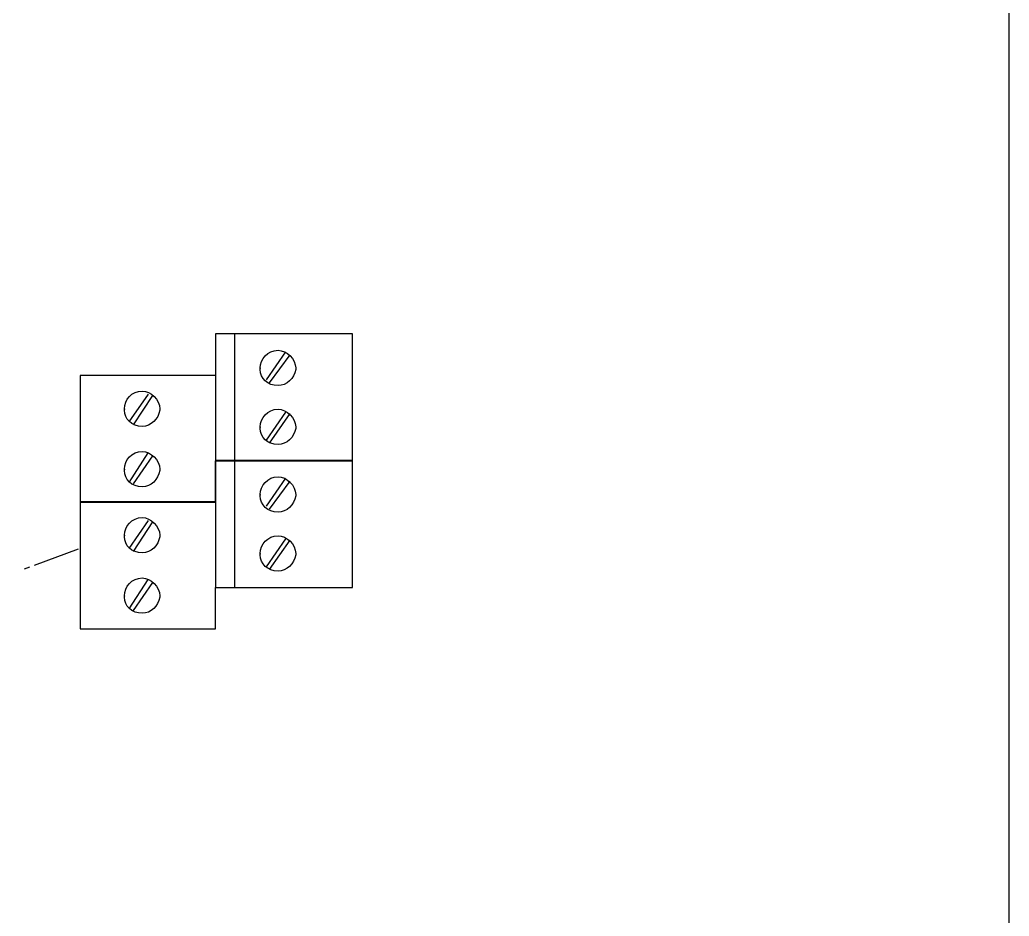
# Model space of a CAD drawing. Header units: metres. Extents: x 0 to 3575, y 0 to 842.
# Drawn here: x 2650.5 to 2830, y 415.8 to 578.4 of the extents above; entities that cross this region are included whole.
import ezdxf

# ---------------------------------------------------------------- set-up
doc = ezdxf.new("R2010")
doc.units = ezdxf.units.M
doc.layers.add('BORDER', color=2, linetype='Continuous')
doc.layers.add('SCHEMATICS', color=7, linetype='Continuous')

msp = doc.modelspace()

# ---------------------------------------------------------------- linework, layer by layer
at = {"layer": 'BORDER', "color": 2}
msp.add_lwpolyline([(2235, 0), (2830, 0), (2830, 842), (2235, 842), (2235, 0)], dxfattribs=at)
at = {"layer": 'SCHEMATICS', "color": 7}
for p, q in [((2710.89, 521.43), (2686.03, 521.43)), ((2686.03, 521.43), (2686.03, 513.9)), ((2686.03, 521.43), (2686.03, 498.39)), ((2710.89, 521.43), (2686.03, 521.43)), ((2689.44, 521.43), (2689.44, 498.39)), ((2710.89, 498.39), (2710.89, 521.43)), ((2710.89, 498.39), (2710.89, 521.43)), ((2698.69, 518.2), (2695.21, 513.12)), ((2699.49, 517.66), (2695.74, 512.58)), ((2694.14, 514.99), (2694.14, 515.26)), ((2700.56, 515.26), (2700.56, 514.99)), ((2686.03, 513.9), (2661.44, 513.9)), ((2661.44, 513.9), (2661.44, 490.91)), ((2661.44, 513.9), (2661.44, 490.91)), ((2686.03, 513.9), (2661.44, 513.9)), ((2673.77, 510.53), (2670.29, 505.46)), ((2674.57, 510.27), (2671.09, 504.92)), ((2669.49, 507.59), (2669.49, 507.86)), ((2675.9, 507.86), (2675.9, 507.59)), ((2698.69, 507.24), (2695.21, 502.16)), ((2699.49, 506.97), (2695.75, 501.62)), ((2694.14, 504.29), (2694.14, 504.56)), ((2700.56, 504.56), (2700.56, 504.29)), ((2673.76, 499.84), (2670.29, 494.5)), ((2674.57, 499.31), (2671.09, 494.23)), ((2710.89, 498.47), (2686.03, 498.47)), ((2686.03, 498.47), (2686.03, 490.94)), ((2686.03, 498.47), (2686.03, 475.42)), ((2710.89, 498.47), (2686.03, 498.47)), ((2686.03, 498.39), (2710.89, 498.39)), ((2686.03, 490.91), (2686.03, 498.39)), ((2686.03, 490.91), (2686.03, 498.39)), ((2686.03, 498.39), (2710.89, 498.39)), ((2689.44, 498.47), (2689.44, 475.42)), ((2710.89, 475.42), (2710.89, 498.47)), ((2710.89, 475.42), (2710.89, 498.47)), ((2669.49, 496.63), (2669.49, 496.9)), ((2675.9, 496.9), (2675.9, 496.63)), ((2698.69, 495.24), (2695.21, 490.16)), ((2699.49, 494.7), (2695.74, 489.62)), ((2694.14, 492.03), (2694.14, 492.3)), ((2700.56, 492.3), (2700.56, 492.03)), ((2686.03, 490.94), (2661.44, 490.94)), ((2661.44, 490.94), (2661.44, 467.95)), ((2661.44, 490.94), (2661.44, 467.95)), ((2686.03, 490.94), (2661.44, 490.94)), ((2661.44, 490.91), (2686.03, 490.91)), ((2661.44, 490.91), (2686.03, 490.91)), ((2673.77, 487.57), (2670.29, 482.5)), ((2674.57, 487.31), (2671.09, 481.96)), ((2669.49, 484.64), (2669.49, 484.9)), ((2675.9, 484.9), (2675.9, 484.64)), ((2698.69, 484.28), (2695.21, 479.2)), ((2699.49, 484.01), (2695.75, 478.66)), ((2653.16, 479.48), (2661.14, 482.42)), ((2694.14, 481.33), (2694.14, 481.6)), ((2700.56, 481.6), (2700.56, 481.33)), ((2651.33, 478.8), (2652.33, 479.17)), ((2673.76, 476.88), (2670.29, 471.54)), ((2674.57, 476.35), (2671.09, 471.27)), ((2669.49, 473.67), (2669.49, 473.94)), ((2675.9, 473.94), (2675.9, 473.67)), ((2686.03, 475.42), (2710.89, 475.42)), ((2686.03, 467.95), (2686.03, 475.42)), ((2686.03, 467.95), (2686.03, 475.42)), ((2686.03, 475.42), (2710.89, 475.42)), ((2661.44, 467.95), (2686.03, 467.95)), ((2661.44, 467.95), (2686.03, 467.95))]:
    msp.add_line(p, q, dxfattribs=at)
for points in [[(2694.14, 515.26), (2694.2, 515.85), (2694.38, 516.43), (2694.66, 516.98), (2695.04, 517.46), (2695.51, 517.87), (2696.06, 518.19), (2696.67, 518.39), (2697.35, 518.46)], [(2697.35, 518.46), (2697.95, 518.39), (2698.53, 518.19), (2699.07, 517.87), (2699.55, 517.46), (2699.96, 516.98), (2700.28, 516.43), (2700.48, 515.85), (2700.56, 515.26)], [(2694.14, 515.26), (2694.14, 515.25), (2694.14, 515.22), (2694.14, 515.19), (2694.14, 515.16), (2694.14, 515.14), (2694.14, 515.14), (2694.14, 515.18), (2694.14, 515.26)], [(2697.35, 512.05), (2696.67, 512.11), (2696.06, 512.28), (2695.51, 512.56), (2695.04, 512.92), (2694.66, 513.36), (2694.38, 513.85), (2694.2, 514.4), (2694.14, 514.99)], [(2700.56, 514.99), (2700.41, 514.4), (2700.17, 513.85), (2699.85, 513.36), (2699.45, 512.92), (2699, 512.56), (2698.49, 512.28), (2697.94, 512.11), (2697.35, 512.05)], [(2700.56, 514.99), (2700.56, 514.99), (2700.56, 514.99), (2700.56, 514.99), (2700.56, 514.99), (2700.56, 514.99), (2700.56, 514.99), (2700.56, 514.99), (2700.56, 514.99)], [(2669.49, 507.86), (2669.55, 508.46), (2669.73, 509.04), (2670.01, 509.58), (2670.39, 510.07), (2670.86, 510.48), (2671.41, 510.79), (2672.02, 511), (2672.7, 511.07)], [(2672.7, 511.07), (2673.3, 511), (2673.88, 510.79), (2674.42, 510.48), (2674.9, 510.07), (2675.31, 509.58), (2675.63, 509.04), (2675.83, 508.46), (2675.9, 507.86)], [(2669.49, 507.86), (2669.49, 507.85), (2669.49, 507.82), (2669.49, 507.79), (2669.49, 507.76), (2669.49, 507.74), (2669.49, 507.75), (2669.49, 507.78), (2669.49, 507.86)], [(2672.7, 504.65), (2672.02, 504.71), (2671.41, 504.89), (2670.86, 505.16), (2670.39, 505.52), (2670.01, 505.96), (2669.73, 506.46), (2669.55, 507.01), (2669.49, 507.59)], [(2675.9, 507.59), (2675.75, 507.01), (2675.52, 506.46), (2675.2, 505.96), (2674.8, 505.52), (2674.35, 505.16), (2673.84, 504.89), (2673.29, 504.71), (2672.7, 504.65)], [(2675.9, 507.59), (2675.9, 507.59), (2675.9, 507.59), (2675.9, 507.59), (2675.9, 507.59), (2675.9, 507.59), (2675.9, 507.59), (2675.9, 507.59), (2675.9, 507.59)], [(2694.14, 504.56), (2694.2, 505.16), (2694.38, 505.74), (2694.66, 506.28), (2695.04, 506.77), (2695.51, 507.18), (2696.06, 507.5), (2696.67, 507.7), (2697.35, 507.77)], [(2697.35, 507.77), (2697.95, 507.7), (2698.53, 507.5), (2699.07, 507.18), (2699.55, 506.77), (2699.96, 506.28), (2700.28, 505.74), (2700.48, 505.16), (2700.56, 504.56)], [(2694.14, 504.56), (2694.14, 504.55), (2694.14, 504.52), (2694.14, 504.49), (2694.14, 504.46), (2694.14, 504.44), (2694.14, 504.45), (2694.14, 504.49), (2694.14, 504.56)], [(2697.35, 501.35), (2696.67, 501.41), (2696.06, 501.59), (2695.51, 501.86), (2695.04, 502.22), (2694.66, 502.66), (2694.38, 503.16), (2694.2, 503.71), (2694.14, 504.29)], [(2700.56, 504.29), (2700.41, 503.71), (2700.17, 503.16), (2699.85, 502.66), (2699.45, 502.22), (2699, 501.86), (2698.49, 501.59), (2697.94, 501.41), (2697.35, 501.35)], [(2700.56, 504.29), (2700.56, 504.29), (2700.56, 504.29), (2700.56, 504.29), (2700.56, 504.29), (2700.56, 504.29), (2700.56, 504.29), (2700.56, 504.29), (2700.56, 504.29)], [(2669.49, 496.9), (2669.55, 497.5), (2669.73, 498.08), (2670.01, 498.62), (2670.39, 499.11), (2670.86, 499.52), (2671.41, 499.83), (2672.02, 500.04), (2672.7, 500.11)], [(2672.7, 500.11), (2673.29, 500.04), (2673.87, 499.83), (2674.42, 499.52), (2674.9, 499.11), (2675.31, 498.62), (2675.63, 498.08), (2675.83, 497.5), (2675.9, 496.9)], [(2669.49, 496.9), (2669.49, 496.89), (2669.49, 496.86), (2669.49, 496.83), (2669.49, 496.8), (2669.49, 496.78), (2669.49, 496.79), (2669.49, 496.82), (2669.49, 496.9)], [(2672.7, 493.7), (2672.02, 493.76), (2671.41, 493.93), (2670.86, 494.2), (2670.39, 494.56), (2670.01, 495), (2669.73, 495.5), (2669.55, 496.05), (2669.49, 496.63)], [(2675.9, 496.63), (2675.75, 496.05), (2675.51, 495.5), (2675.19, 495), (2674.8, 494.56), (2674.35, 494.2), (2673.84, 493.93), (2673.28, 493.76), (2672.7, 493.7)], [(2675.9, 496.63), (2675.9, 496.63), (2675.9, 496.63), (2675.9, 496.63), (2675.9, 496.63), (2675.9, 496.63), (2675.9, 496.63), (2675.9, 496.63), (2675.9, 496.63)], [(2694.14, 492.3), (2694.2, 492.89), (2694.38, 493.47), (2694.66, 494.02), (2695.04, 494.5), (2695.51, 494.91), (2696.06, 495.23), (2696.67, 495.43), (2697.35, 495.51)], [(2697.35, 495.51), (2697.95, 495.43), (2698.53, 495.23), (2699.07, 494.91), (2699.55, 494.5), (2699.96, 494.02), (2700.28, 493.47), (2700.48, 492.89), (2700.56, 492.3)], [(2694.14, 492.3), (2694.14, 492.29), (2694.14, 492.26), (2694.14, 492.23), (2694.14, 492.2), (2694.14, 492.18), (2694.14, 492.18), (2694.14, 492.22), (2694.14, 492.3)], [(2697.35, 489.09), (2696.67, 489.15), (2696.06, 489.32), (2695.51, 489.6), (2695.04, 489.96), (2694.66, 490.4), (2694.38, 490.89), (2694.2, 491.44), (2694.14, 492.03)], [(2700.56, 492.03), (2700.41, 491.44), (2700.17, 490.89), (2699.85, 490.4), (2699.45, 489.96), (2699, 489.6), (2698.49, 489.32), (2697.94, 489.15), (2697.35, 489.09)], [(2700.56, 492.03), (2700.56, 492.03), (2700.56, 492.03), (2700.56, 492.03), (2700.56, 492.03), (2700.56, 492.03), (2700.56, 492.03), (2700.56, 492.03), (2700.56, 492.03)], [(2669.49, 484.9), (2669.55, 485.5), (2669.73, 486.08), (2670.01, 486.62), (2670.39, 487.11), (2670.86, 487.52), (2671.41, 487.83), (2672.02, 488.04), (2672.7, 488.11)], [(2672.7, 488.11), (2673.3, 488.04), (2673.88, 487.83), (2674.42, 487.52), (2674.9, 487.11), (2675.31, 486.62), (2675.63, 486.08), (2675.83, 485.5), (2675.9, 484.9)], [(2669.49, 484.9), (2669.49, 484.89), (2669.49, 484.86), (2669.49, 484.83), (2669.49, 484.8), (2669.49, 484.78), (2669.49, 484.79), (2669.49, 484.82), (2669.49, 484.9)], [(2694.14, 481.6), (2694.2, 482.2), (2694.38, 482.78), (2694.66, 483.32), (2695.04, 483.81), (2695.51, 484.22), (2696.06, 484.54), (2696.67, 484.74), (2697.35, 484.81)], [(2697.35, 484.81), (2697.95, 484.74), (2698.53, 484.54), (2699.07, 484.22), (2699.55, 483.81), (2699.96, 483.32), (2700.28, 482.78), (2700.48, 482.2), (2700.56, 481.6)], [(2672.7, 481.7), (2672.02, 481.76), (2671.41, 481.93), (2670.86, 482.2), (2670.39, 482.56), (2670.01, 483), (2669.73, 483.5), (2669.55, 484.05), (2669.49, 484.64)], [(2675.9, 484.64), (2675.75, 484.05), (2675.52, 483.5), (2675.2, 483), (2674.8, 482.56), (2674.35, 482.2), (2673.84, 481.93), (2673.29, 481.76), (2672.7, 481.7)], [(2675.9, 484.64), (2675.9, 484.64), (2675.9, 484.64), (2675.9, 484.64), (2675.9, 484.64), (2675.9, 484.64), (2675.9, 484.64), (2675.9, 484.64), (2675.9, 484.64)], [(2694.14, 481.6), (2694.14, 481.59), (2694.14, 481.56), (2694.14, 481.53), (2694.14, 481.5), (2694.14, 481.48), (2694.14, 481.49), (2694.14, 481.53), (2694.14, 481.6)], [(2697.35, 478.39), (2696.67, 478.46), (2696.06, 478.63), (2695.51, 478.9), (2695.04, 479.26), (2694.66, 479.7), (2694.38, 480.2), (2694.2, 480.75), (2694.14, 481.33)], [(2700.56, 481.33), (2700.41, 480.75), (2700.17, 480.2), (2699.85, 479.7), (2699.45, 479.26), (2699, 478.9), (2698.49, 478.63), (2697.94, 478.46), (2697.35, 478.39)], [(2700.56, 481.33), (2700.56, 481.33), (2700.56, 481.33), (2700.56, 481.33), (2700.56, 481.33), (2700.56, 481.33), (2700.56, 481.33), (2700.56, 481.33), (2700.56, 481.33)], [(2669.49, 473.94), (2669.55, 474.54), (2669.73, 475.12), (2670.01, 475.66), (2670.39, 476.15), (2670.86, 476.56), (2671.41, 476.87), (2672.02, 477.08), (2672.7, 477.15)], [(2672.7, 477.15), (2673.29, 477.08), (2673.87, 476.87), (2674.42, 476.56), (2674.9, 476.15), (2675.31, 475.66), (2675.63, 475.12), (2675.83, 474.54), (2675.9, 473.94)], [(2669.49, 473.94), (2669.49, 473.93), (2669.49, 473.9), (2669.49, 473.87), (2669.49, 473.84), (2669.49, 473.82), (2669.49, 473.83), (2669.49, 473.86), (2669.49, 473.94)], [(2672.7, 470.74), (2672.02, 470.8), (2671.41, 470.97), (2670.86, 471.24), (2670.39, 471.6), (2670.01, 472.04), (2669.73, 472.54), (2669.55, 473.09), (2669.49, 473.67)], [(2675.9, 473.67), (2675.75, 473.09), (2675.51, 472.54), (2675.19, 472.04), (2674.8, 471.6), (2674.35, 471.24), (2673.84, 470.97), (2673.28, 470.8), (2672.7, 470.74)], [(2675.9, 473.67), (2675.9, 473.67), (2675.9, 473.67), (2675.9, 473.67), (2675.9, 473.67), (2675.9, 473.67), (2675.9, 473.67), (2675.9, 473.67), (2675.9, 473.67)]]:
    msp.add_lwpolyline(points, dxfattribs=at)

doc.saveas('drawing.dxf')
